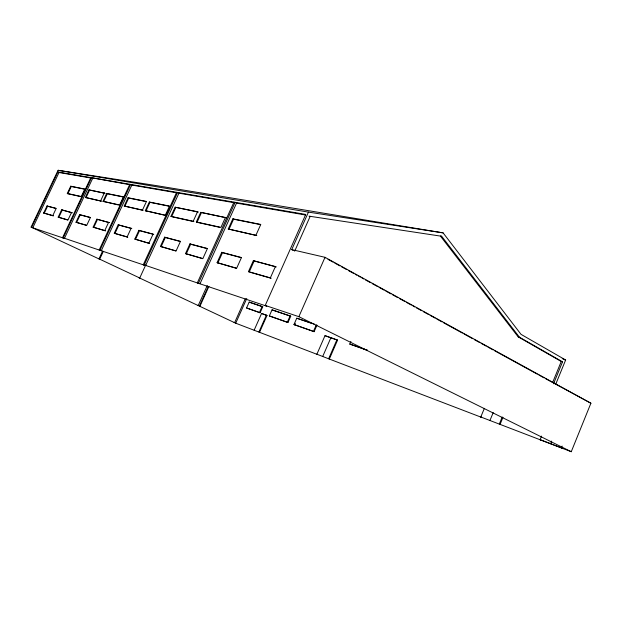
<?xml version="1.0" encoding="UTF-8"?>
<svg xmlns="http://www.w3.org/2000/svg" width="622" height="622" viewBox="0 0 622 622"><rect width="100%" height="100%" fill="white"/><g stroke="black" fill="none" stroke-linecap="round" stroke-linejoin="round"><path stroke-width="0.93" d="M562.187 448.237L561.433 447.863L562.148 446.091M484.382 408.327L480.783 416.981L571.26 451.712L590.9 403.227L325.018 257.314L291.749 249.609L308.434 212.118L443.097 232.869L521.011 334.341L565.647 360.006L555.858 383.906M550.633 443.727L551.698 441.099M552.624 382.514L561.254 361.475L518.157 336.844L440.399 236.057L441.643 236.267L519.424 337.194L562.537 361.841L553.533 383.79M540.837 440.057L540.09 439.692L541.552 436.1M499.303 424.072L502.234 416.989M500.041 424.437L502.973 417.354M489.934 420.488L493.207 412.611M367.392 350.318L349.766 344.059L350.894 341.462M328.657 358.731L336.883 339.837L337.552 340.164L329.326 359.049L316.886 354.221L324.995 335.67L336.883 339.837M322.717 356.46L330.888 337.738M314.553 324.217L296.756 318.2L293.957 324.544L313.465 331.363L316.334 324.816M293.957 324.544L314.118 331.689L316.987 325.143M269.326 315.929L287.317 322.219L290.093 315.945L290.731 316.256L287.955 322.53L269.326 315.929L272.032 309.842L290.093 315.945M294.603 324.855L295.302 323.269M443.097 232.869L157.203 185.745L58.071 170.288L31.1 227.092L31.644 227.279L57.908 171.96L305.729 214.435L265.229 305.425L298.855 316.668L325.018 257.314L325.415 257.943M248.458 271.612L270.352 277.878L275.406 266.55L276.176 266.955L253.348 260.696L248.458 271.612L249.212 272.001L254.11 261.092M246.553 307.968L259.452 312.477L262.119 306.49L262.748 306.794L260.082 312.78L246.553 307.968L249.173 302.113L262.119 306.49M254.141 330.196L261.582 313.472L267.025 315.463L259.537 332.319L235.715 323.199L138.947 277.7L139.732 277.987L145.773 264.863M294.673 251.195L310.168 216.347M258.9 332.024L266.395 315.16M245.278 298.801L234.618 322.631L234.074 322.429M235.715 323.199L246.778 298.459M255.976 235.124L260.781 224.441L232.853 218.82L228.243 228.997L256.715 235.528L228.243 228.997M208.183 286.656L199.374 306.133L199.895 306.327L208.945 286.307M225.498 217.342L220.942 227.388L196.334 221.953L200.712 212.359L226.214 217.731L200.712 212.359M176.632 192.307L143.324 264.638L198.846 283.438L197.376 282.722L233.934 202.127M197.376 282.722L198.504 283.096L235.132 202.329L236.554 203.122L305.348 214.971M198.504 283.096L199.981 283.811L236.554 203.122M228.966 229.386L233.569 219.208L260.587 224.659M217.094 262.639L221.759 252.314L241.468 257.547L236.655 268.238L217.094 262.639L236.477 268.354M207.274 285.49L198.208 305.534L197.687 305.34M217.824 263.005L222.489 252.695L241.274 257.687M170.933 216.347L193.201 221.261L197.563 211.721L198.247 212.094L175.132 207.212L170.933 216.347L171.61 216.697L175.808 207.569M201.411 212.732L197.026 222.318L196.334 221.953M185.511 253.597L189.943 243.878L207.429 248.52L202.865 258.565L185.511 253.597L202.671 258.666M186.219 253.955L190.651 244.236L207.227 248.637M145.61 265.602L178.934 193.185L234.401 202.749M160.406 246.413L164.651 237.169L180.466 241.359L176.104 250.907L160.406 246.413L175.878 250.993M161.09 246.755L165.335 237.511L180.232 241.468M148.922 243.124L153.082 234.097L138.877 230.327L134.826 239.089L149.591 243.459L134.826 239.089M165.335 215.111L169.495 206.076L149.327 202.026L145.315 210.687L166.004 215.453L145.315 210.687M144.234 264.941L177.597 192.47L178.934 193.185M114.277 233.211L127.145 236.889L131.141 228.274L131.794 228.601L118.172 224.837L114.277 233.211L114.915 233.522L118.81 225.156M145.968 211.021L149.972 202.36L169.246 206.247M135.487 239.416L139.538 230.661L153.751 234.432M90.843 177.604L62.589 237.627L100.515 250.495L99.232 249.888L129.811 184.283M99.232 249.888L99.986 250.137L130.612 184.415L131.856 185.076L177.021 192.859M99.986 250.137L101.269 250.752L131.856 185.076M31.1 227.092L98.968 258.915L102.607 251.101M124.213 206.03L128.07 197.749L146.473 201.45L142.485 210.065L124.213 206.03L143.13 210.392M98.968 258.915L99.707 259.18L103.353 251.35M124.843 206.348L128.7 198.076L146.193 201.598M103.011 201.341L106.704 193.45L123.413 196.816L119.595 205.003L103.011 201.341L118.374 204.918M103.617 201.652L107.311 193.761L123.109 196.949M93.137 227.154L105.437 230.809L93.137 227.154L96.869 219.185L109.262 222.614L96.869 219.185M93.751 227.458L97.483 219.488M104.807 230.498L108.632 222.303M85.393 197.454L101.254 201.131L85.393 197.454L88.954 189.881L104.931 193.286L88.954 189.881M85.984 197.749L89.545 190.184M76.001 222.256L79.6 214.606L90.431 217.475L86.746 225.327L76.001 222.256L86.466 225.374M76.607 222.544L80.199 214.901L90.136 217.537M100.647 200.82L104.325 192.975M67.293 193.458L81.241 196.536L84.771 189.041L70.714 186.211L67.293 193.458L67.868 193.745L71.289 186.499L85.354 189.337M67.697 219.994L58.18 217.156L61.632 209.839L72.121 212.755L61.632 209.839M58.756 217.436L62.216 210.119M71.538 212.467L68 219.963L58.18 217.156M63.219 237.837L91.52 177.721L130.122 184.773M64.416 238.405L92.686 178.327M43.68 213.004L47.023 205.96L56.198 208.393L52.784 215.609L43.68 213.004L53.36 215.888L52.784 215.609M44.248 213.276L47.583 206.232L55.848 208.432M91.076 178.047L59.012 172.519L32.772 227.808L63.786 238.195L62.589 237.627M309.033 216.153L441.643 236.267M58.071 170.288L308.434 212.118M175.132 207.212L197.563 211.721M67.868 193.745L81.832 196.832L81.241 196.536M172.535 216.899L193.893 221.626L193.201 221.261M197.975 222.528L219.76 227.349M118.172 224.837L131.141 228.274M253.348 260.696L275.406 266.55M518.157 336.844L519.424 337.194M563.781 359.477L565.647 360.006L562.265 358.614M115.832 233.786L127.798 237.215L127.145 236.889M250.13 272.265L271.13 278.283L270.352 277.878M561.254 361.475L562.537 361.841M101.269 250.752L144.693 265.299L143.324 264.638M199.981 283.811L266.815 306.203L265.229 305.425M262.748 306.794L249.173 302.113M290.731 316.256L272.032 309.842M310.759 323.036L296.756 318.2M349.766 344.059L367.602 350.295M267.025 315.463L261.582 313.472M337.552 340.164L324.995 335.67M540.09 439.692L561.433 447.863M259.537 332.319L317.554 354.54L316.886 354.221M329.326 359.049L481.521 417.339L480.783 416.981M590.9 403.227L545.766 378.806M99.707 259.18L139.732 277.987M259.452 312.477L260.082 312.78M287.317 322.219L287.955 322.53M47.023 205.96L47.583 206.232M79.6 214.606L80.199 214.901M313.465 331.363L314.118 331.689M298.855 316.668L571.26 451.712M138.877 230.327L139.538 230.661M164.651 237.169L165.335 237.511M70.714 186.211L71.289 186.499M189.943 243.878L190.651 244.236M57.908 171.96L59.012 172.519M221.759 252.314L222.489 252.695M106.704 193.45L107.311 193.761M128.07 197.749L128.7 198.076M149.327 202.026L149.972 202.36M232.853 218.82L233.569 219.208M291.749 249.609L293.211 250.402M327.965 259.343L333.073 262.142M334.776 263.075L339.876 265.874M341.579 266.807L346.687 269.606M348.39 270.539L353.49 273.346M355.193 274.279L356.896 275.212M358.599 276.145L360.301 277.078M361.996 278.011L363.699 278.944M365.402 279.877L370.51 282.676M372.213 283.609L377.313 286.408M379.016 287.341L384.116 290.14M385.819 291.073L390.927 293.872M392.63 294.805L397.73 297.611M399.433 298.544L404.541 301.343M406.244 302.276L411.344 305.075M413.047 306.008L414.75 306.941M416.452 307.874L421.553 310.673M423.255 311.606L428.364 314.405M430.059 315.338L435.167 318.137M436.869 319.078L441.97 321.877M443.673 322.81L462.395 333.073M464.09 334.006L472.603 338.671M474.306 339.604L479.406 342.411M481.109 343.344L486.217 346.143M487.912 347.076L493.021 349.875M494.723 350.808L537.26 374.141M538.963 375.074L544.063 377.873"/></g></svg>
